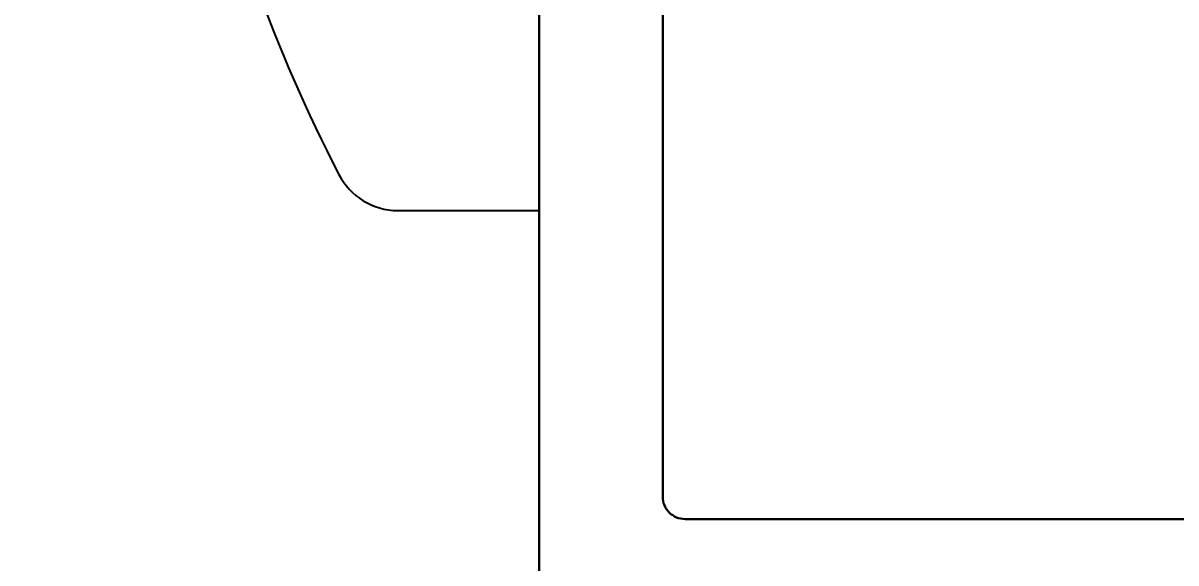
# Model space of a CAD drawing. Header units: millimetres. Extents: x -547695 to 905972, y -1055718 to 167349.
# Drawn here: x -513744.4 to -513670.5, y -1031198.1 to -1031163.4 of the extents above; entities that cross this region are included whole.
import ezdxf
from ezdxf import colors
from ezdxf.entities.mleader import LeaderData, LeaderLine
from ezdxf.math import Vec2, Vec3

# ---------------------------------------------------------------- set-up
doc = ezdxf.new("R2010")
doc.units = ezdxf.units.MM
for name, color, linetype, lineweight in [('A-SYMBOLS', 10, 'Continuous', 13), ('View-XTD-CT Cua$0$View-XĐL-CT Cửa$0$KT-NetThay', 7, 'Continuous', 18), ('View-XTD-CT Cua$0$View-XĐL-CT Cửa$0$Profile - Vietduc', 14, 'Continuous', 30)]:
    doc.layers.add(name, color=color, linetype=linetype, lineweight=lineweight)
doc.layers.add('View-XTD-CT Cua$0$View-XĐL-CT Cửa$0$Screw', color=253, linetype='Continuous')
doc.styles.add('VTK_Arial', font='arial.ttf', dxfattribs={"width": 0.8})

# ---------------------------------------------------------------- blocks, each defined once
blk = doc.blocks.new('View-XTD-CT Cua$0$View-XĐL-CT Cửa$0$ph sd 4.2x25 (elev)')
at = {"layer": 'View-XTD-CT Cua$0$View-XĐL-CT Cửa$0$Screw', "linetype": 'Continuous'}
blk.add_lwpolyline([(-3.05, -0.267, 0.065654), (-1.786, -3.778, 0.27758), (-1.263, -4.1), (0, -4.1), (0, 4.1), (-1.263, 4.1, 0.241459), (-1.892, 3.778, 0.066264), (-3.05, 0.267, 0.113267)], format="xyb", dxfattribs=at)
blk = doc.blocks.new('View-XTD-CT Cua$0$View-XĐL-CT Cửa$0$A$C77827696')
at = {"layer": 'View-XTD-CT Cua$0$View-XĐL-CT Cửa$0$Profile - Vietduc'}
blk.add_lwpolyline([(-2331.147, 5309.917), (-2331.147, 5457.917, -0.414214)], format="xyb", dxfattribs=at)
blk.add_lwpolyline([(-2262.647, 5349.917, 0.414214), (-2261.647, 5350.917), (-2261.647, 5365.667, 0.414214), (-2262.647, 5366.667), (-2272.647, 5366.667, -0.414214), (-2273.647, 5367.667), (-2273.647, 5404.417, 0.414214), (-2274.647, 5405.417), (-2324.647, 5405.417, 0.414214), (-2325.647, 5404.417), (-2325.647, 5350.917, 0.414214), (-2324.647, 5349.917)], format="xyb", close=True, dxfattribs=at)
at = {"layer": 'View-XTD-CT Cua$0$View-XĐL-CT Cửa$0$Screw', "xscale": 4.999999999999999, "yscale": 4.999999999999999, "zscale": 4.999999999999999}
blk.add_blockref('View-XTD-CT Cua$0$View-XĐL-CT Cửa$0$ph sd 4.2x25 (elev)', (-2331.139, 5384.168), dxfattribs=at)

msp = doc.modelspace()

# ---------------------------------------------------------------- leaders
at = {"layer": 'A-SYMBOLS'}
ml = msp.add_multileader_mtext('Standard', dxfattribs=at)
ml.set_content('MOTOR', color=7, style='VTK_Arial')
ml.set_leader_properties()
ml.build(insert=Vec2(0, 0))
ml.multileader.update_dxf_attribs({"text_top_attachment_type": 0, "text_bottom_attachment_type": 0, "arrow_head_size": 80, "scale": 40})
ctx = ml.context
ctx.base_point, ctx.scale, ctx.char_height, ctx.arrow_head_size, ctx.landing_gap_size, ctx.plane_origin = Vec3(-523243.417, -1031154.621), 40, 100, 80, 80, Vec3(-525181.718, -1030978.273)
notes = []
notes.append((ctx, [(0, (1, 1, 0), (-523315.955, -1031154.621), (1, 0), 72.539, [(0, [(-523480.552, -1030945.202)], 256, [])])]))
ctx.mtext.insert, ctx.mtext.width, ctx.mtext.flow_direction = Vec3(-523163.417, -1031103.768), 760.16344, 5
for ctx, leaders in notes:
    for number, flags, end, landing, length, lines in leaders:
        leader = LeaderData()
        leader.index, (leader.has_last_leader_line, leader.has_dogleg_vector, leader.attachment_direction) = number, flags
        leader.last_leader_point, leader.dogleg_vector, leader.dogleg_length = Vec3(end), Vec3(landing), length
        for number, points, colour, breaks in lines:
            line = LeaderLine()
            line.index, line.vertices, line.color, line.breaks = number, Vec3.list(points), colors.encode_raw_color(colour), breaks
            leader.lines.append(line)
        ctx.leaders.append(leader)

# ---------------------------------------------------------------- next in the draw order: block references
at = {"layer": 'View-XTD-CT Cua$0$View-XĐL-CT Cửa$0$KT-NetThay', "xscale": 1.44, "yscale": 1.44, "zscale": 1.44}
msp.add_blockref('View-XTD-CT Cua$0$View-XĐL-CT Cửa$0$A$C77827696', (-510354.47, -1038899.165), dxfattribs=at)

doc.saveas('drawing.dxf')
